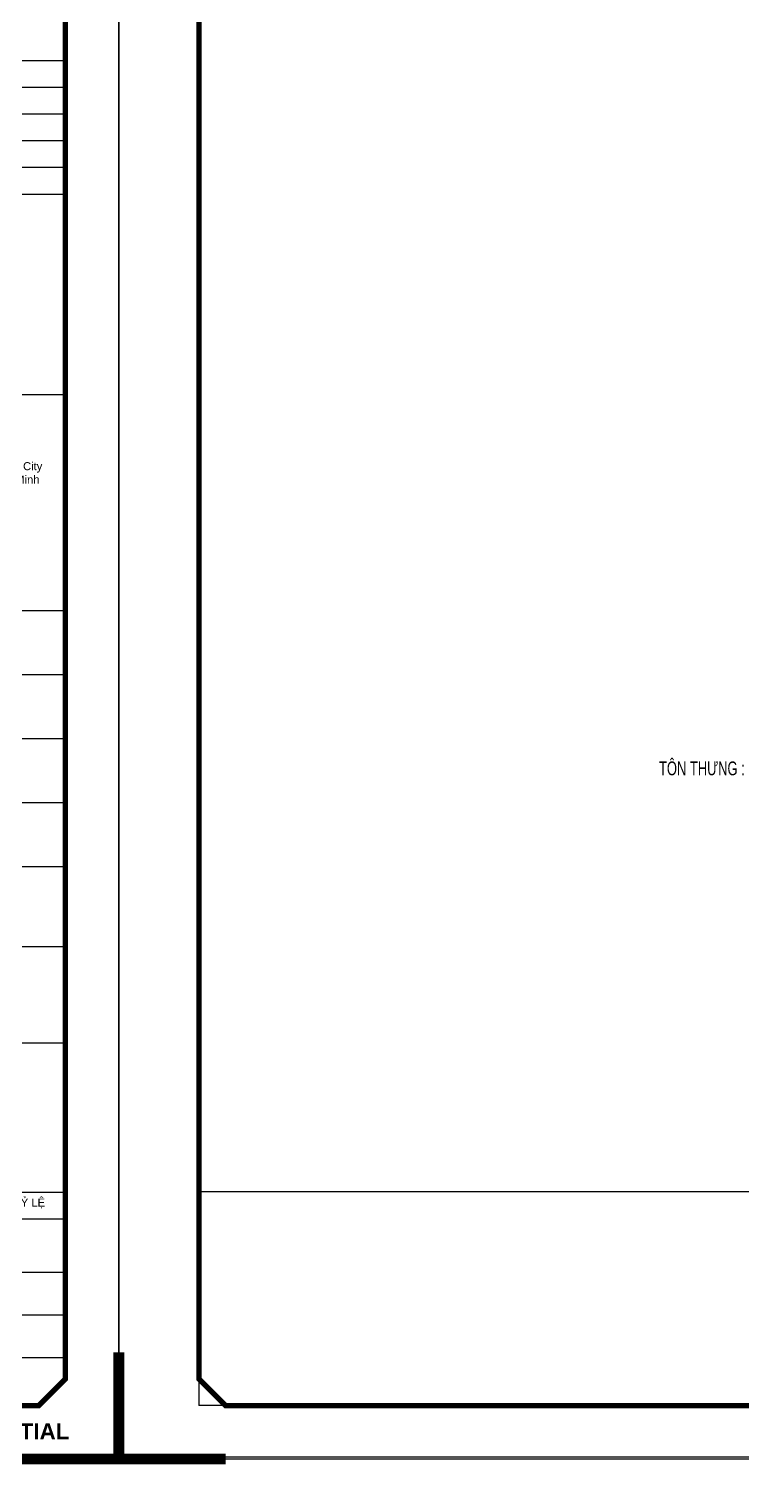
# Model space of a CAD drawing. Header units: inches. Extents: x 340055 to 349452, y -34649 to -30845.
# Drawn here: x 344159 to 344314.1, y -32779.5 to -32467.6 of the extents above; entities that cross this region are included whole.
import ezdxf

# ---------------------------------------------------------------- set-up
doc = ezdxf.new("R2010")
doc.units = ezdxf.units.IN
doc.header["$MEASUREMENT"] = 0
for name, color, linetype in [('0 @ 1', 7, 'Continuous'), ('3', 3, 'Continuous'), ('NET IN', 3, 'Continuous')]:
    doc.layers.add(name, color=color, linetype=linetype)
for name, color, linetype, lineweight in [('TL-TIILE BLOCK A2$0$TL-TITLE BLOCK - TEXT @ 1', 7, 'Continuous', 25), ('TL-TIILE BLOCK A2$0$TL-TITLE BLOCK 1', 7, 'Continuous', 50), ('TL-TIILE BLOCK A2$0$TL-TITLE BLOCK 2', 7, 'Continuous', 25)]:
    doc.layers.add(name, color=color, linetype=linetype, lineweight=lineweight)
doc.styles.add('ST1H', font='vnshxh.shx', dxfattribs={"width": 0.7})
doc.styles.add('TL-TIILE BLOCK A2$0$MEP-TEXT T.BLOCK 1', font='arial.ttf', dxfattribs={"height": 1.5})
doc.styles.add('TL-TIILE BLOCK A2$0$MEP-TEXT T.BLOCK 3', font='arial.ttf', dxfattribs={"height": 3})

# ---------------------------------------------------------------- blocks, each defined once
blk = doc.blocks.new('kt kien truc 1')
at = {"layer": 'Defpoints'}
for p in [(15, 15), (20, 10)]:
    blk.add_line(p, (15, 10), dxfattribs=at)
at = {"layer": 'Defpoints', "color": 8}
blk.add_lwpolyline([(0, 0), (594, 0), (594, 420), (0, 420)], close=True, dxfattribs=at)
at = {"layer": 'Defpoints', "color": 8, "const_width": 2}
for points in [[(0, 20), (0, 0), (20, 0)], [(594, 20), (594, 0), (574, 0)]]:
    blk.add_lwpolyline(points, dxfattribs=at)
at = {"layer": 'TL-TIILE BLOCK A2$0$TL-TITLE BLOCK 1', "const_width": 1}
blk.add_lwpolyline([(20, 10), (579, 10), (584, 15), (584, 405), (579, 410), (20, 410), (15, 405), (15, 15)], close=True, dxfattribs=at)
at = {"layer": 'TL-TIILE BLOCK A2$0$TL-TITLE BLOCK 2'}
for p, q in [((584, 262), (509, 262)), ((584, 257), (509, 257)), ((584, 252), (509, 252)), ((584, 247), (509, 247)), ((584, 242), (509, 242)), ((509, 237), (584, 237)), ((509, 199.5), (584, 199.5)), ((509, 159), (584, 159)), ((509, 147), (584, 147)), ((509, 135), (584, 135)), ((509, 123), (584, 123)), ((509, 111), (584, 111)), ((509, 96), (584, 96)), ((509, 78), (584, 78)), ((509, 50), (584, 50)), ((509, 45), (584, 45)), ((509, 35), (584, 35)), ((509, 27), (584, 27)), ((509, 19), (584, 19))]:
    blk.add_line(p, q, dxfattribs=at)
at = {"layer": '0 @ 1', "insert": (536.78, 6.67), "char_height": 3, "attachment_point": 1, "style": 'TL-TIILE BLOCK A2$0$MEP-TEXT T.BLOCK 3'}
blk.add_mtext_dynamic_manual_height_columns('\\pt15;{\\fArial|b1|i0|c0|p34;TIALOC CONFIDENTIAL}', width=49.3859, gutter_width=12.5, heights=[0], dxfattribs=at)
at = {"layer": 'TL-TIILE BLOCK A2$0$TL-TITLE BLOCK - TEXT @ 1', "char_height": 1.5, "attachment_point": 1, "style": 'TL-TIILE BLOCK A2$0$MEP-TEXT T.BLOCK 1'}
for s, width, insert in [('ADD:^I37 Ton Duc Thang Str, Ben Nghe Ward, Dictrict 1, Ho Chi Minh City ', 70.4569, (510.78, 186.79)), ('Địa chỉ: 37 Tôn Đức Thắng, phường Bến Nghé, Quận 1, TP. Hồ Chí Minh', 70.522, (510.78, 184.29)), ('SCL | TỶ LỆ', 37.618, (568.56, 48.79))]:
    blk.add_mtext_dynamic_manual_height_columns(s, width=width, gutter_width=15, heights=[0], dxfattribs=dict(at, insert=insert))

msp = doc.modelspace()

# ---------------------------------------------------------------- linework, layer by layer
at = {"color": 8}
msp.add_lwpolyline([(344195.9639, -32368.7455), (344765.3019, -32368.7455), (344765.3019, -32720.3253), (344195.9639, -32720.3253)], close=True, dxfattribs=at)
at = {"layer": 'NET IN'}
msp.add_lwpolyline([(343489.7906, -32291.3349), (344178.5705, -32291.3349), (344178.5705, -32777.9354), (343489.7906, -32777.9354)], close=True, dxfattribs=at)

# ---------------------------------------------------------------- block references
at = {"layer": '3', "xscale": 1.159562065285868, "yscale": 1.159562065285868, "zscale": 1.159562065285868}
msp.add_blockref('kt kien truc 1', (343489.7906, -32778.3509), dxfattribs=at)

# ---------------------------------------------------------------- next in the draw order: texts
at = {"layer": '3', "insert": (344396.1693, -32631.2457), "char_height": 3, "attachment_point": 6, "style": 'ST1H', "bg_fill": 2}
msp.add_mtext('\\A1;t«n TH¦NG : CLEAR COLORBOND, mµu:Xanh d\xad¬ng( Lazurite blue)\\PLo¹i : 05 SãNG CN, dµy: 0.42(0.45) mm.', dxfattribs=at)

# ---------------------------------------------------------------- next in the draw order: linework, layer by layer
at = {"layer": 'NET IN'}
msp.add_lwpolyline([(344178.5705, -32291.3349), (344867.3504, -32291.3349), (344867.3504, -32777.9354), (344178.5705, -32777.9354)], close=True, dxfattribs=at)

# ---------------------------------------------------------------- next in the draw order: block references
at = {"layer": '3', "xscale": 1.159562065285868, "yscale": 1.159562065285868, "zscale": 1.159562065285868}
msp.add_blockref('kt kien truc 1', (344178.5705, -32778.3509), dxfattribs=at)

doc.saveas('drawing.dxf')
